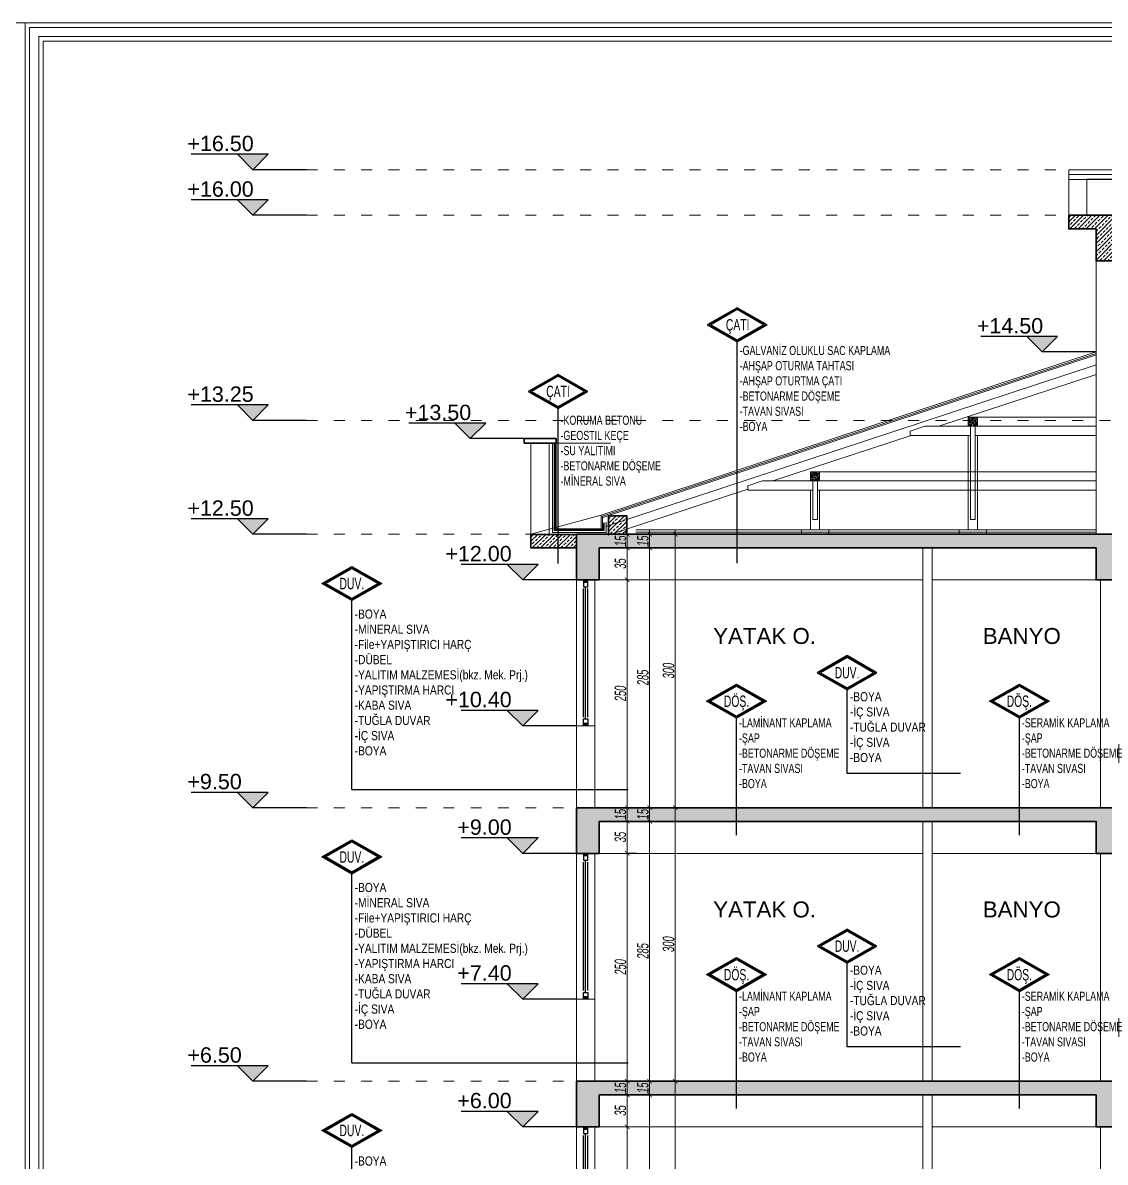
# Model space of a CAD drawing. Header units: millimetres. Extents: x -2145 to 33996, y -835 to 2363.
# Drawn here: x 21343 to 22531, y 415 to 1665 of the extents above; entities that cross this region are included whole.
import ezdxf
from ezdxf.enums import TextEntityAlignment as Align

# ---------------------------------------------------------------- set-up
doc = ezdxf.new("R2010")
doc.units = ezdxf.units.MM
for name, pattern in [('101_TA_921_251_SEC_500&200$0${ Origin Line }', [0]), ('ACAD_ISO03W100', [30, 12, -18]), ('DASHED2', [0.375, 0.25, -0.125])]:
    doc.linetypes.add(name, pattern=pattern)
for name, color, linetype, lineweight in [('0709_İZOLASYON_Isı', 24, 'BATTING', 5), ('arcCGDM_antet', 85, 'Continuous', 20), ('görünüş 2', 253, 'Continuous', 9), ('m-sıva', 233, 'Continuous', 5), ('NET_CATI_KAPLAMA', 254, 'Continuous', 13), ('NET_CATI_TASIYICI', 252, 'Continuous', 9), ('NET_DUVAR', 150, 'Continuous', 18), ('NET_GORUNUS_AKS', 9, 'ACAD_ISO03W100', 9), ('NET_GORUNUS_DOGRAMA', 32, 'Continuous', 5), ('NET_KESİT_KOT', 104, 'Continuous', 25), ('NET_KOLON_TARAMA', 8, 'Continuous', 0), ('NET_TAŞIYICI', 1, 'Continuous', 35), ('NET_ÖLÇÜ İÇ', 54, 'Continuous', 9), ('T-INCE', 254, 'Continuous', 0), ('T_INCE', 63, 'Continuous', 0), ('UM-YALITIM SU', 122, 'DASHED2', 15)]:
    doc.layers.add(name, color=color, linetype=linetype, lineweight=lineweight)
for name, color, linetype in [('ASIK', 3, 'Continuous'), ('m_doğrama_aluminyum', 105, 'Continuous'), ('NET_YAZI_KATMAN', 212, 'Continuous'), ('text', 7, 'Continuous')]:
    doc.layers.add(name, color=color, linetype=linetype)
doc.styles.add('A-arial', font='arial.ttf')
doc.styles.add('ARIALTR', font='arial.ttf', dxfattribs={"width": 0.8, "height": 22.5})
doc.styles.add('BODRUM', font='swisscl.ttf', dxfattribs={"width": 0.8, "oblique": 5})
doc.styles.add('MAHAL', font='swisse.ttf', dxfattribs={"width": 0.8})
doc.styles.get("Standard").update_dxf_attribs({"font": 'arial.ttf'})
doc.linetypes.add('BATTING', pattern='A,0.00254,-2.54,[134,ltypeshp.shx,S=2.54,R=0,X=-2.54,Y=0],-5.08,[134,ltypeshp.shx,S=2.54,R=180,X=2.54,Y=0],-2.54', length=10.16254)
doc.dimstyles.new('olcu-50', dxfattribs={"dimscale": 0, "dimtxt": 12.5, "dimasz": 5, "dimexe": 10, "dimexo": 10, "dimgap": 1, "dimtad": 1, "dimdec": 1, "dimzin": 12, "dimtxsty": 'BODRUM', "dimblk": 'ARCHTICK', "dimcen": 8, "dimdle": 5, "dimclrd": 256, "dimclre": 256, "dimclrt": 256, "dimadec": 0, "dimazin": 2, "dimtfac": 1, "dimtdec": 1, "dimtix": 1, "dimtmove": 0, "dimatfit": 3, "dimldrblk": 'ARCHTICK', "dimfxl": 15, "dimfxlon": 1, "dimlwd": -1, "dimlwe": -1, "dimarcsym": 0})

# ---------------------------------------------------------------- blocks, each defined once
blk = doc.blocks.new('*U44')
blk.add_line((0, 0), (0, 242.8))
at = {"ltscale": 150}
for points in [[(32.8, 261.5), (0, 242.8), (-32.8, 261.5), (0, 280.2)], [(30.9, 261.5), (0, 243.8), (-30.9, 261.5), (0, 279.1)]]:
    blk.add_lwpolyline(points, close=True, dxfattribs=at)
blk.add_lwpolyline([(29, 261.5), (0, 244.9), (-29, 261.5), (0, 278.1), (29, 261.5)], dxfattribs=at)
at = {"style": 'MAHAL', "width": 0.65}
blk.add_attdef('POZ', text='', height=12.5, dxfattribs=at).set_placement((0, 261.5), align=Align.MIDDLE_CENTER)
blk = doc.blocks.new('*U106')
blk.add_line((0, 0), (0, 91.9))
at = {"ltscale": 150}
for points in [[(32.8, 110.6), (0, 91.9), (-32.8, 110.6), (0, 129.3)], [(30.9, 110.6), (0, 92.9), (-30.9, 110.6), (0, 128.3)]]:
    blk.add_lwpolyline(points, close=True, dxfattribs=at)
blk.add_lwpolyline([(29, 110.6), (0, 94), (-29, 110.6), (0, 127.2), (29, 110.6)], dxfattribs=at)
at = {"style": 'MAHAL', "width": 0.65}
blk.add_attdef('POZ', text='', height=12.5, dxfattribs=at).set_placement((0, 110.6), align=Align.MIDDLE_CENTER)
blk = doc.blocks.new('*U105')
blk.add_line((0, 0), (0, 128.3))
at = {"ltscale": 150}
for points in [[(32.8, 147), (0, 128.3), (-32.8, 147), (0, 165.8)], [(30.9, 147), (0, 129.4), (-30.9, 147), (0, 164.7)]]:
    blk.add_lwpolyline(points, close=True, dxfattribs=at)
blk.add_lwpolyline([(29, 147), (0, 130.5), (-29, 147), (0, 163.6), (29, 147)], dxfattribs=at)
at = {"style": 'MAHAL', "width": 0.65}
blk.add_attdef('POZ', text='', height=12.5, dxfattribs=at).set_placement((0, 147), align=Align.MIDDLE_CENTER)
blk = doc.blocks.new('*U107')
blk.add_line((0, 0), (0, 207))
at = {"ltscale": 150}
for points in [[(32.8, 225.8), (0, 207), (-32.8, 225.8), (0, 244.5)], [(30.9, 225.8), (0, 208.1), (-30.9, 225.8), (0, 243.4)]]:
    blk.add_lwpolyline(points, close=True, dxfattribs=at)
blk.add_lwpolyline([(29, 225.8), (0, 209.2), (-29, 225.8), (0, 242.4), (29, 225.8)], dxfattribs=at)
at = {"style": 'MAHAL', "width": 0.65}
blk.add_attdef('POZ', text='', height=12.5, dxfattribs=at).set_placement((0, 225.8), align=Align.MIDDLE_CENTER)
blk = doc.blocks.new('*U1356')
at = {"layer": 'm_doğrama_aluminyum'}
for p, q in [((-160, 5), (-157.5, 0)), ((-160, 0), (-157.5, 5)), ((-2.5, 5), (0, 0)), ((-2.5, 0), (0, 5))]:
    blk.add_line(p, q, dxfattribs=at)
for points in [[(-157.5, 5), (-157.5, 0), (-160, 0), (-160, 5), (-157.5, 5)], [(-152.5, 5), (-152.5, 0), (-157.5, 0), (-157.5, 5), (-152.5, 5)], [(-7.5, 2.5), (-152.5, 2.5)], [(-9.5, 5), (-150.5, 5)], [(-9.5, 0), (-150.5, 0)], [(-7.5, 5), (-7.5, 0), (-2.5, 0), (-2.5, 5), (-7.5, 5)], [(-2.5, 5), (-2.5, 0), (0, 0), (0, 5), (-2.5, 5)]]:
    blk.add_lwpolyline(points, dxfattribs=at)
blk = doc.blocks.new('A$Cae564ba2')
at = {"layer": 'NET_KOLON_TARAMA'}
h = blk.add_hatch(dxfattribs=at)
h.set_pattern_fill('ANSI33', color=256)
h.set_pattern_definition([(45, (-444548.002, -4423184.8634), (-4.4901280605, 4.4901280605), []), (45, (-444543.512, -4423184.8634), (-4.4901280605, 4.4901280605), [3.175, -1.5875])])
h.paths.add_polyline_path([(-25, -50), (0, -50), (0, 0), (-25, 0)])
h.paths.add_polyline_path([(-410, -50), (-385, -50), (-385, -15), (-225, -15), (-225, 0), (-980, 0), (-980, -50), (-955, -50), (-955, -15), (-410, -15)])
at = {"layer": 'NET_DUVAR'}
for p, q in [((-600, -15), (-600, -300)), ((-590, -15), (-590, -300)), ((-235, -15), (-235, -300)), ((-225, -15), (-225, -300)), ((-405, -50), (-405, -300)), ((-385, -50), (-385, -300)), ((-20, -50), (-20, -300)), ((0, -50), (0, -300)), ((-960, -210), (-980, -210)), ((-980, -210), (-980, -300)), ((-960, -210), (-960, -300))]:
    blk.add_line(p, q, dxfattribs=at)
at = {"layer": 'NET_GORUNUS_DOGRAMA'}
for points in [[(-275, -90), (-365, -90), (-365, -300), (-275, -300)], [(-280, -95), (-360, -95), (-360, -295), (-280, -295)], [(-282.8, -97.8), (-357.2, -97.8), (-357.2, -292.2), (-282.8, -292.2)]]:
    blk.add_lwpolyline(points, close=True, dxfattribs=at)
at = {"layer": 'NET_TAŞIYICI'}
for points in [[(-225, 0), (-980, 0), (-980, -50), (-955, -50), (-955, -15), (-410, -15), (-410, -50), (-385, -50), (-385, -15), (-225, -15)], [(-25, -50), (0, -50), (0, 0), (-25, 0)]]:
    blk.add_lwpolyline(points, close=True, dxfattribs=at)
blk.add_lwpolyline([(-260, -300), (-260, -283.3), (-235, -283.3)], dxfattribs=at)
at = {"layer": 'NET_YAZI_KATMAN'}
for p, q in [((-558.7, -262.4), (-683.2, -262.4)), ((-1226.5, -279.8), (-923.4, -279.8))]:
    blk.add_line(p, q, dxfattribs=at)
at = {"layer": 'T-INCE'}
for p, q in [((-980, -50), (-980, -210)), ((-960, -50), (-960, -210)), ((-955, -50), (-600, -50)), ((-410, -50), (-590, -50)), ((-385, -50), (-235, -50))]:
    blk.add_line(p, q, dxfattribs=at)
at = {"layer": 'T-INCE', "linetype": '101_TA_921_251_SEC_500&200$0${ Origin Line }'}
blk.add_lwpolyline([(-275, -90), (-365, -195), (-275, -300)], dxfattribs=at)
at = {"layer": 'NET_DUVAR', "xscale": -1.000000000000001, "rotation": 90}
blk.add_blockref('*U1356', (-967.5, -210), dxfattribs=at)
at = {"layer": 'NET_YAZI_KATMAN', "xscale": 1.000033247630419, "yscale": 1.000033247630419, "zscale": 1.000033247630419}
for name, p, values in [('*U107', (-1226.5, -279.8), {'POZ': 'DUV.'}), ('*U105', (-804.5, -330.1), {'POZ': 'DÖŞ.'}), ('*U105', (-494.2, -330.1), {'POZ': 'DÖŞ.'}), ('*U105', (-318.8, -330.1), {'POZ': 'DÖŞ.'})]:
    blk.add_blockref(name, p, dxfattribs=at).add_auto_attribs(values)
at = {"layer": 'NET_YAZI_KATMAN'}
ref = blk.add_blockref('*U106', (-683.2, -262.4), dxfattribs=dict(at, xscale=-1.000033247630419, yscale=1.000033247630419, zscale=1.000033247630419))
ref.add_attrib('POZ', 'DUV.', dxfattribs={"layer": '0', "height": 12.5, "style": 'MAHAL', "width": 0.65}).set_placement((-683.2, -151.8), align=Align.MIDDLE_CENTER)
at = {"layer": 'NET_YAZI_KATMAN', "char_height": 10, "width": 203.343, "attachment_point": 1, "style": 'ARIALTR'}
for s, insert in [(' -BOYA\\P -MİNERAL SIVA\\P -File+YAPIŞTIRICI HARÇ\\P -DÜBEL\\P -YALITIM MALZEMESİ(bkz. Mek. Prj.)\\P -YAPIŞTIRMA HARCI\\P -KABA SIVA\\P -TUĞLA DUVAR\\P -İÇ SIVA\\P -BOYA', (-1226.5, -82.5)), (' -BOYA\\P -İÇ SIVA\\P -TUĞLA DUVAR\\P -İÇ SIVA\\P -BOYA', (-683.2, -173.2)), ('{\\W0.7; -LAMİNANT KAPLAMA\\P -ŞAP\\P -BETONARME DÖŞEME\\P -TAVAN SIVASI\\P -BOYA}', (-804.5, -201.8)), ('{\\W0.7; -SERAMİK KAPLAMA\\P -ŞAP\\P -BETONARME DÖŞEME\\P -TAVAN SIVASI\\P -BOYA}', (-494.2, -201.8)), ('{\\W0.7; -SERAMİK KAPLAMA\\P -ŞAP\\P -BETONARME DÖŞEME\\P -TAVAN SIVASI\\P -BOYA}', (-318.8, -201.8))]:
    blk.add_mtext(s, dxfattribs=dict(at, insert=insert))
at = {"layer": 'text', "linetype": 'Continuous', "char_height": 17.5, "width": 180, "attachment_point": 2, "line_spacing_factor": 0.9}
for s, insert in [('KAT HOLÜ', (-298.8, -102.8)), ('YATAK O.', (-773.7, -102.8)), ('BANYO', (-491.5, -102.8))]:
    blk.add_mtext(s, dxfattribs=dict(at, insert=insert))
blk = doc.blocks.new('kot_kesit')
for p, q in [((-25, 25), (100, 25)), ((0, 0), (-25, 25)), ((0, 0), (25, 25)), ((-87.5, 0), (0, 0))]:
    blk.add_line(p, q)
blk.add_solid([(25, 25), (-25, 25), (0, 0)])
at = {"style": 'A-arial'}
blk.add_attdef('KOT', (37.2, 30.1), '', height=25, dxfattribs=at)
blk = doc.blocks.new('_ArchTick')
at = {"color": 0, "linetype": 'ByBlock', "const_width": 0.15}
blk.add_lwpolyline([(-0.5, -0.5), (0.5, 0.5)], dxfattribs=at)
blk = doc.blocks.new('*D657')
at = {"layer": 'Defpoints', "color": 0, "transparency": 16777216}
for p in [(22006.6, 454.2), (22006.6, 454.2), (22006.6, 204.2)]:
    blk.add_point(p, dxfattribs=at)
at = {"layer": 'NET_ÖLÇÜ İÇ', "transparency": 16777216}
for p, q in [((22006.6, 199.2), (22006.6, 459.2)), ((22006.6, 454.2), (22016.6, 454.2)), ((22006.6, 204.2), (22016.6, 204.2))]:
    blk.add_line(p, q, dxfattribs=at)
at = {"layer": 'NET_ÖLÇÜ İÇ', "transparency": 16777216, "xscale": 5, "yscale": 5, "zscale": 5}
for p, rotation in [((22006.6, 454.2), 90), ((22006.6, 204.2), 270)]:
    blk.add_blockref('_ArchTick', p, dxfattribs=dict(at, rotation=rotation))
at = {"layer": 'NET_ÖLÇÜ İÇ', "transparency": 16777216, "insert": (21999.2, 329.2), "char_height": 12.5, "attachment_point": 5, "rotation": 90, "style": 'BODRUM'}
blk.add_mtext('250', dxfattribs=at)
blk = doc.blocks.new('*D658')
at = {"layer": 'Defpoints', "color": 0, "transparency": 16777216}
for p in [(22006.6, 504.2), (22006.6, 504.2), (22006.6, 489.2)]:
    blk.add_point(p, dxfattribs=at)
at = {"layer": 'NET_ÖLÇÜ İÇ', "transparency": 16777216}
for p, q in [((22006.6, 484.2), (22006.6, 509.2)), ((22006.6, 504.2), (22016.6, 504.2)), ((22006.6, 489.2), (22016.6, 489.2))]:
    blk.add_line(p, q, dxfattribs=at)
at = {"layer": 'NET_ÖLÇÜ İÇ', "transparency": 16777216, "xscale": 5, "yscale": 5, "zscale": 5}
for p, rotation in [((22006.6, 504.2), 90), ((22006.6, 489.2), 270)]:
    blk.add_blockref('_ArchTick', p, dxfattribs=dict(at, rotation=rotation))
at = {"layer": 'NET_ÖLÇÜ İÇ', "transparency": 16777216, "insert": (21999.2, 496.7), "char_height": 12.5, "attachment_point": 5, "rotation": 90, "style": 'BODRUM'}
blk.add_mtext('15', dxfattribs=at)
blk = doc.blocks.new('*D659')
at = {"layer": 'Defpoints', "color": 0, "transparency": 16777216}
for p in [(22006.6, 754.2), (22006.6, 754.2), (22006.6, 504.2)]:
    blk.add_point(p, dxfattribs=at)
at = {"layer": 'NET_ÖLÇÜ İÇ', "transparency": 16777216}
for p, q in [((22006.6, 499.2), (22006.6, 759.2)), ((22006.6, 754.2), (22016.6, 754.2)), ((22006.6, 504.2), (22016.6, 504.2))]:
    blk.add_line(p, q, dxfattribs=at)
at = {"layer": 'NET_ÖLÇÜ İÇ', "transparency": 16777216, "xscale": 5, "yscale": 5, "zscale": 5}
for p, rotation in [((22006.6, 754.2), 90), ((22006.6, 504.2), 270)]:
    blk.add_blockref('_ArchTick', p, dxfattribs=dict(at, rotation=rotation))
at = {"layer": 'NET_ÖLÇÜ İÇ', "transparency": 16777216, "insert": (21999.2, 629.2), "char_height": 12.5, "attachment_point": 5, "rotation": 90, "style": 'BODRUM'}
blk.add_mtext('250', dxfattribs=at)
blk = doc.blocks.new('*D660')
at = {"layer": 'Defpoints', "color": 0, "transparency": 16777216}
for p in [(22006.6, 804.2), (22006.6, 804.2), (22006.6, 789.2)]:
    blk.add_point(p, dxfattribs=at)
at = {"layer": 'NET_ÖLÇÜ İÇ', "transparency": 16777216}
for p, q in [((22006.6, 784.2), (22006.6, 809.2)), ((22006.6, 804.2), (22016.6, 804.2)), ((22006.6, 789.2), (22016.6, 789.2))]:
    blk.add_line(p, q, dxfattribs=at)
at = {"layer": 'NET_ÖLÇÜ İÇ', "transparency": 16777216, "xscale": 5, "yscale": 5, "zscale": 5}
for p, rotation in [((22006.6, 804.2), 90), ((22006.6, 789.2), 270)]:
    blk.add_blockref('_ArchTick', p, dxfattribs=dict(at, rotation=rotation))
at = {"layer": 'NET_ÖLÇÜ İÇ', "transparency": 16777216, "insert": (21999.2, 796.7), "char_height": 12.5, "attachment_point": 5, "rotation": 90, "style": 'BODRUM'}
blk.add_mtext('15', dxfattribs=at)
blk = doc.blocks.new('*D661')
at = {"layer": 'Defpoints', "color": 0, "transparency": 16777216}
for p in [(22006.6, 1054.2), (22006.6, 1054.2), (22006.6, 804.2)]:
    blk.add_point(p, dxfattribs=at)
at = {"layer": 'NET_ÖLÇÜ İÇ', "transparency": 16777216}
for p, q in [((22006.6, 799.2), (22006.6, 1059.2)), ((22006.6, 1054.2), (22016.6, 1054.2)), ((22006.6, 804.2), (22016.6, 804.2))]:
    blk.add_line(p, q, dxfattribs=at)
at = {"layer": 'NET_ÖLÇÜ İÇ', "transparency": 16777216, "xscale": 5, "yscale": 5, "zscale": 5}
for p, rotation in [((22006.6, 1054.2), 90), ((22006.6, 804.2), 270)]:
    blk.add_blockref('_ArchTick', p, dxfattribs=dict(at, rotation=rotation))
at = {"layer": 'NET_ÖLÇÜ İÇ', "transparency": 16777216, "insert": (21999.2, 929.2), "char_height": 12.5, "attachment_point": 5, "rotation": 90, "style": 'BODRUM'}
blk.add_mtext('250', dxfattribs=at)
blk = doc.blocks.new('*D662')
at = {"layer": 'Defpoints', "color": 0, "transparency": 16777216}
for p in [(22006.6, 1104.2), (22006.6, 1104.2), (22006.6, 1089.2)]:
    blk.add_point(p, dxfattribs=at)
at = {"layer": 'NET_ÖLÇÜ İÇ', "transparency": 16777216}
for p, q in [((22006.6, 1084.2), (22006.6, 1109.2)), ((22006.6, 1104.2), (22016.6, 1104.2)), ((22006.6, 1089.2), (22016.6, 1089.2))]:
    blk.add_line(p, q, dxfattribs=at)
at = {"layer": 'NET_ÖLÇÜ İÇ', "transparency": 16777216, "xscale": 5, "yscale": 5, "zscale": 5}
for p, rotation in [((22006.6, 1104.2), 90), ((22006.6, 1089.2), 270)]:
    blk.add_blockref('_ArchTick', p, dxfattribs=dict(at, rotation=rotation))
at = {"layer": 'NET_ÖLÇÜ İÇ', "transparency": 16777216, "insert": (21999.2, 1096.7), "char_height": 12.5, "attachment_point": 5, "rotation": 90, "style": 'BODRUM'}
blk.add_mtext('15', dxfattribs=at)
blk = doc.blocks.new('*D663')
at = {"layer": 'Defpoints', "color": 0, "transparency": 16777216}
for p in [(22006.6, 489.2), (22006.6, 489.2), (22006.6, 454.2)]:
    blk.add_point(p, dxfattribs=at)
at = {"layer": 'NET_ÖLÇÜ İÇ', "transparency": 16777216}
for p, q in [((22006.6, 449.2), (22006.6, 494.2)), ((22006.6, 489.2), (22016.6, 489.2)), ((22006.6, 454.2), (22016.6, 454.2))]:
    blk.add_line(p, q, dxfattribs=at)
at = {"layer": 'NET_ÖLÇÜ İÇ', "transparency": 16777216, "xscale": 5, "yscale": 5, "zscale": 5}
for p, rotation in [((22006.6, 489.2), 90), ((22006.6, 454.2), 270)]:
    blk.add_blockref('_ArchTick', p, dxfattribs=dict(at, rotation=rotation))
at = {"layer": 'NET_ÖLÇÜ İÇ', "transparency": 16777216, "insert": (21999.1, 471.7), "char_height": 12.5, "attachment_point": 5, "rotation": 90, "style": 'BODRUM'}
blk.add_mtext('35', dxfattribs=at)
blk = doc.blocks.new('*D664')
at = {"layer": 'Defpoints', "color": 0, "transparency": 16777216}
for p in [(22006.6, 789.2), (22006.6, 789.2), (22006.6, 754.2)]:
    blk.add_point(p, dxfattribs=at)
at = {"layer": 'NET_ÖLÇÜ İÇ', "transparency": 16777216}
for p, q in [((22006.6, 749.2), (22006.6, 794.2)), ((22006.6, 789.2), (22016.6, 789.2)), ((22006.6, 754.2), (22016.6, 754.2))]:
    blk.add_line(p, q, dxfattribs=at)
at = {"layer": 'NET_ÖLÇÜ İÇ', "transparency": 16777216, "xscale": 5, "yscale": 5, "zscale": 5}
for p, rotation in [((22006.6, 789.2), 90), ((22006.6, 754.2), 270)]:
    blk.add_blockref('_ArchTick', p, dxfattribs=dict(at, rotation=rotation))
at = {"layer": 'NET_ÖLÇÜ İÇ', "transparency": 16777216, "insert": (21999.1, 771.7), "char_height": 12.5, "attachment_point": 5, "rotation": 90, "style": 'BODRUM'}
blk.add_mtext('35', dxfattribs=at)
blk = doc.blocks.new('*D665')
at = {"layer": 'Defpoints', "color": 0, "transparency": 16777216}
for p in [(22006.6, 1089.2), (22006.6, 1089.2), (22006.6, 1054.2)]:
    blk.add_point(p, dxfattribs=at)
at = {"layer": 'NET_ÖLÇÜ İÇ', "transparency": 16777216}
for p, q in [((22006.6, 1049.2), (22006.6, 1094.2)), ((22006.6, 1089.2), (22016.6, 1089.2)), ((22006.6, 1054.2), (22016.6, 1054.2))]:
    blk.add_line(p, q, dxfattribs=at)
at = {"layer": 'NET_ÖLÇÜ İÇ', "transparency": 16777216, "xscale": 5, "yscale": 5, "zscale": 5}
for p, rotation in [((22006.6, 1089.2), 90), ((22006.6, 1054.2), 270)]:
    blk.add_blockref('_ArchTick', p, dxfattribs=dict(at, rotation=rotation))
at = {"layer": 'NET_ÖLÇÜ İÇ', "transparency": 16777216, "insert": (21999.1, 1071.7), "char_height": 12.5, "attachment_point": 5, "rotation": 90, "style": 'BODRUM'}
blk.add_mtext('35', dxfattribs=at)
blk = doc.blocks.new('*D670')
at = {"layer": 'Defpoints', "color": 0, "transparency": 16777216}
for p in [(22031.2, 489.2), (22031.2, 489.2), (22031.2, 204.2)]:
    blk.add_point(p, dxfattribs=at)
at = {"layer": 'NET_ÖLÇÜ İÇ', "transparency": 16777216}
for p, q in [((22031.2, 199.2), (22031.2, 494.2)), ((22031.2, 489.2), (22041.2, 489.2)), ((22031.2, 204.2), (22041.2, 204.2))]:
    blk.add_line(p, q, dxfattribs=at)
at = {"layer": 'NET_ÖLÇÜ İÇ', "transparency": 16777216, "xscale": 5, "yscale": 5, "zscale": 5}
for p, rotation in [((22031.2, 489.2), 90), ((22031.2, 204.2), 270)]:
    blk.add_blockref('_ArchTick', p, dxfattribs=dict(at, rotation=rotation))
at = {"layer": 'NET_ÖLÇÜ İÇ', "transparency": 16777216, "insert": (22023.8, 346.7), "char_height": 12.5, "attachment_point": 5, "rotation": 90, "style": 'BODRUM'}
blk.add_mtext('285', dxfattribs=at)
blk = doc.blocks.new('*D671')
at = {"layer": 'Defpoints', "color": 0, "transparency": 16777216}
for p in [(22031.2, 504.2), (22031.2, 504.2), (22031.2, 489.2)]:
    blk.add_point(p, dxfattribs=at)
at = {"layer": 'NET_ÖLÇÜ İÇ', "transparency": 16777216}
for p, q in [((22031.2, 484.2), (22031.2, 509.2)), ((22031.2, 504.2), (22041.2, 504.2)), ((22031.2, 489.2), (22041.2, 489.2))]:
    blk.add_line(p, q, dxfattribs=at)
at = {"layer": 'NET_ÖLÇÜ İÇ', "transparency": 16777216, "xscale": 5, "yscale": 5, "zscale": 5}
for p, rotation in [((22031.2, 504.2), 90), ((22031.2, 489.2), 270)]:
    blk.add_blockref('_ArchTick', p, dxfattribs=dict(at, rotation=rotation))
at = {"layer": 'NET_ÖLÇÜ İÇ', "transparency": 16777216, "insert": (22023.8, 496.7), "char_height": 12.5, "attachment_point": 5, "rotation": 90, "style": 'BODRUM'}
blk.add_mtext('15', dxfattribs=at)
blk = doc.blocks.new('*D672')
at = {"layer": 'Defpoints', "color": 0, "transparency": 16777216}
for p in [(22031.2, 789.2), (22031.2, 789.2), (22031.2, 504.2)]:
    blk.add_point(p, dxfattribs=at)
at = {"layer": 'NET_ÖLÇÜ İÇ', "transparency": 16777216}
for p, q in [((22031.2, 499.2), (22031.2, 794.2)), ((22031.2, 789.2), (22041.2, 789.2)), ((22031.2, 504.2), (22041.2, 504.2))]:
    blk.add_line(p, q, dxfattribs=at)
at = {"layer": 'NET_ÖLÇÜ İÇ', "transparency": 16777216, "xscale": 5, "yscale": 5, "zscale": 5}
for p, rotation in [((22031.2, 789.2), 90), ((22031.2, 504.2), 270)]:
    blk.add_blockref('_ArchTick', p, dxfattribs=dict(at, rotation=rotation))
at = {"layer": 'NET_ÖLÇÜ İÇ', "transparency": 16777216, "insert": (22023.8, 646.7), "char_height": 12.5, "attachment_point": 5, "rotation": 90, "style": 'BODRUM'}
blk.add_mtext('285', dxfattribs=at)
blk = doc.blocks.new('*D673')
at = {"layer": 'Defpoints', "color": 0, "transparency": 16777216}
for p in [(22031.2, 804.2), (22031.2, 804.2), (22031.2, 789.2)]:
    blk.add_point(p, dxfattribs=at)
at = {"layer": 'NET_ÖLÇÜ İÇ', "transparency": 16777216}
for p, q in [((22031.2, 784.2), (22031.2, 809.2)), ((22031.2, 804.2), (22041.2, 804.2)), ((22031.2, 789.2), (22041.2, 789.2))]:
    blk.add_line(p, q, dxfattribs=at)
at = {"layer": 'NET_ÖLÇÜ İÇ', "transparency": 16777216, "xscale": 5, "yscale": 5, "zscale": 5}
for p, rotation in [((22031.2, 804.2), 90), ((22031.2, 789.2), 270)]:
    blk.add_blockref('_ArchTick', p, dxfattribs=dict(at, rotation=rotation))
at = {"layer": 'NET_ÖLÇÜ İÇ', "transparency": 16777216, "insert": (22023.8, 796.7), "char_height": 12.5, "attachment_point": 5, "rotation": 90, "style": 'BODRUM'}
blk.add_mtext('15', dxfattribs=at)
blk = doc.blocks.new('*D674')
at = {"layer": 'Defpoints', "color": 0, "transparency": 16777216}
for p in [(22031.2, 1089.2), (22031.2, 1089.2), (22031.2, 804.2)]:
    blk.add_point(p, dxfattribs=at)
at = {"layer": 'NET_ÖLÇÜ İÇ', "transparency": 16777216}
for p, q in [((22031.2, 799.2), (22031.2, 1094.2)), ((22031.2, 1089.2), (22041.2, 1089.2)), ((22031.2, 804.2), (22041.2, 804.2))]:
    blk.add_line(p, q, dxfattribs=at)
at = {"layer": 'NET_ÖLÇÜ İÇ', "transparency": 16777216, "xscale": 5, "yscale": 5, "zscale": 5}
for p, rotation in [((22031.2, 1089.2), 90), ((22031.2, 804.2), 270)]:
    blk.add_blockref('_ArchTick', p, dxfattribs=dict(at, rotation=rotation))
at = {"layer": 'NET_ÖLÇÜ İÇ', "transparency": 16777216, "insert": (22023.8, 946.7), "char_height": 12.5, "attachment_point": 5, "rotation": 90, "style": 'BODRUM'}
blk.add_mtext('285', dxfattribs=at)
blk = doc.blocks.new('*D675')
at = {"layer": 'Defpoints', "color": 0, "transparency": 16777216}
for p in [(22031.2, 1104.2), (22031.2, 1104.2), (22031.2, 1089.2)]:
    blk.add_point(p, dxfattribs=at)
at = {"layer": 'NET_ÖLÇÜ İÇ', "transparency": 16777216}
for p, q in [((22031.2, 1084.2), (22031.2, 1109.2)), ((22031.2, 1104.2), (22041.2, 1104.2)), ((22031.2, 1089.2), (22041.2, 1089.2))]:
    blk.add_line(p, q, dxfattribs=at)
at = {"layer": 'NET_ÖLÇÜ İÇ', "transparency": 16777216, "xscale": 5, "yscale": 5, "zscale": 5}
for p, rotation in [((22031.2, 1104.2), 90), ((22031.2, 1089.2), 270)]:
    blk.add_blockref('_ArchTick', p, dxfattribs=dict(at, rotation=rotation))
at = {"layer": 'NET_ÖLÇÜ İÇ', "transparency": 16777216, "insert": (22023.8, 1096.7), "char_height": 12.5, "attachment_point": 5, "rotation": 90, "style": 'BODRUM'}
blk.add_mtext('15', dxfattribs=at)
blk = doc.blocks.new('*D678')
at = {"layer": 'Defpoints', "color": 0, "transparency": 16777216}
for p in [(22059.3, 504.2), (22059.3, 504.2), (22059.3, 204.2)]:
    blk.add_point(p, dxfattribs=at)
at = {"layer": 'NET_ÖLÇÜ İÇ', "transparency": 16777216}
for p, q in [((22059.3, 199.2), (22059.3, 509.2)), ((22059.3, 504.2), (22069.3, 504.2)), ((22059.3, 204.2), (22069.3, 204.2))]:
    blk.add_line(p, q, dxfattribs=at)
at = {"layer": 'NET_ÖLÇÜ İÇ', "transparency": 16777216, "xscale": 5, "yscale": 5, "zscale": 5}
for p, rotation in [((22059.3, 504.2), 90), ((22059.3, 204.2), 270)]:
    blk.add_blockref('_ArchTick', p, dxfattribs=dict(at, rotation=rotation))
at = {"layer": 'NET_ÖLÇÜ İÇ', "transparency": 16777216, "insert": (22051.9, 354.2), "char_height": 12.5, "attachment_point": 5, "rotation": 90, "style": 'BODRUM'}
blk.add_mtext('300', dxfattribs=at)
blk = doc.blocks.new('*D679')
at = {"layer": 'Defpoints', "color": 0, "transparency": 16777216}
for p in [(22059.3, 804.2), (22059.3, 804.2), (22059.3, 504.2)]:
    blk.add_point(p, dxfattribs=at)
at = {"layer": 'NET_ÖLÇÜ İÇ', "transparency": 16777216}
for p, q in [((22059.3, 499.2), (22059.3, 809.2)), ((22059.3, 804.2), (22069.3, 804.2)), ((22059.3, 504.2), (22069.3, 504.2))]:
    blk.add_line(p, q, dxfattribs=at)
at = {"layer": 'NET_ÖLÇÜ İÇ', "transparency": 16777216, "xscale": 5, "yscale": 5, "zscale": 5}
for p, rotation in [((22059.3, 804.2), 90), ((22059.3, 504.2), 270)]:
    blk.add_blockref('_ArchTick', p, dxfattribs=dict(at, rotation=rotation))
at = {"layer": 'NET_ÖLÇÜ İÇ', "transparency": 16777216, "insert": (22051.9, 654.2), "char_height": 12.5, "attachment_point": 5, "rotation": 90, "style": 'BODRUM'}
blk.add_mtext('300', dxfattribs=at)
blk = doc.blocks.new('*D680')
at = {"layer": 'Defpoints', "color": 0, "transparency": 16777216}
for p in [(22059.3, 1104.2), (22059.3, 1104.2), (22059.3, 804.2)]:
    blk.add_point(p, dxfattribs=at)
at = {"layer": 'NET_ÖLÇÜ İÇ', "transparency": 16777216}
for p, q in [((22059.3, 799.2), (22059.3, 1109.2)), ((22059.3, 1104.2), (22069.3, 1104.2)), ((22059.3, 804.2), (22069.3, 804.2))]:
    blk.add_line(p, q, dxfattribs=at)
at = {"layer": 'NET_ÖLÇÜ İÇ', "transparency": 16777216, "xscale": 5, "yscale": 5, "zscale": 5}
for p, rotation in [((22059.3, 1104.2), 90), ((22059.3, 804.2), 270)]:
    blk.add_blockref('_ArchTick', p, dxfattribs=dict(at, rotation=rotation))
at = {"layer": 'NET_ÖLÇÜ İÇ', "transparency": 16777216, "insert": (22051.9, 954.2), "char_height": 12.5, "attachment_point": 5, "rotation": 90, "style": 'BODRUM'}
blk.add_mtext('300', dxfattribs=at)
blk = doc.blocks.new('*U1895')
blk.add_line((0, 0), (0, 170.1))
at = {"ltscale": 150}
for points in [[(32.8, 188.8), (0, 170.1), (-32.8, 188.8), (0, 207.5)], [(30.9, 188.8), (0, 171.2), (-30.9, 188.8), (0, 206.5)]]:
    blk.add_lwpolyline(points, close=True, dxfattribs=at)
blk.add_lwpolyline([(29, 188.8), (0, 172.2), (-29, 188.8), (0, 205.4), (29, 188.8)], dxfattribs=at)
at = {"style": 'MAHAL', "width": 0.65}
blk.add_attdef('POZ', text='', height=12.5, dxfattribs=at).set_placement((0, 188.8), align=Align.MIDDLE_CENTER)

msp = doc.modelspace()

# ---------------------------------------------------------------- hatches: boundary and pattern name
at = {"layer": 'NET_CATI_KAPLAMA', "linetype": 'ByBlock'}
h = msp.add_hatch(dxfattribs=at)
h.set_pattern_fill('GOST_WOOD', color=256, scale=0.5, angle=45)
h.set_pattern_definition([(135, (5744.5462, -12730.4822), (2.12132034, 2.12132034), [5, -1]), (135, (5745.9604, -12730.4822), (2.12132034, 2.12132034), [3, -0.75, 1.5, -0.75]), (135, (5747.728, -12730.8357), (2.12132034, 2.12132034), [5, -1])])
h.paths.add_polyline_path([(22380.8, 1232.72), (22390.8, 1232.72), (22390.8, 1222.72), (22380.8, 1222.72)])
h = msp.add_hatch(dxfattribs=at)
h.set_pattern_fill('GOST_WOOD', color=256, scale=0.5, angle=45)
h.set_pattern_definition([(135, (5571.4042, -12790.4822), (2.12132034, 2.12132034), [5, -1]), (135, (5572.8184, -12790.4822), (2.12132034, 2.12132034), [3, -0.75, 1.5, -0.75]), (135, (5574.586, -12790.8357), (2.12132034, 2.12132034), [5, -1])])
h.paths.add_polyline_path([(22207.66, 1172.72), (22217.66, 1172.72), (22217.66, 1162.72), (22207.66, 1162.72)])
at = {"layer": 'NET_KOLON_TARAMA'}
h = msp.add_hatch(dxfattribs=at)
h.set_pattern_fill('ANSI33', color=256)
h.set_pattern_definition([(45, (-600, 151.003), (-4.490128, 4.490128), []), (45, (-595.51, 151.003), (-4.490128, 4.490128), [3.175, -1.5875])])
h.paths.add_polyline_path([(22930.99, 1454.16), (22490.99, 1454.16), (22490.99, 1439.16), (22520.99, 1439.16), (22520.99, 1404.16), (22545.99, 1404.16), (22545.99, 1439.16), (22905.99, 1439.16), (22905.99, 1404.16), (22930.99, 1404.16)])
h = msp.add_hatch(dxfattribs=at)
h.set_pattern_fill('ANSI33', color=256)
h.set_pattern_definition([(45, (-1643.628, 0), (-4.490128, 4.490128), []), (45, (-1639.138, 0), (-4.490128, 4.490128), [3.175, -1.5875])])
h.paths.add_polyline_path([(21985.99, 1124.59), (22005.99, 1124.59), (22005.99, 1104.16), (21985.99, 1104.16)])
h = msp.add_hatch(dxfattribs=at)
h.set_pattern_fill('ANSI33', color=256)
h.set_pattern_definition([(45, (-421356.2907, -4422380.701), (-4.4901280605, 4.4901280605), []), (45, (-421351.8005, -4422380.701), (-4.4901280605, 4.4901280605), [3.175, -1.5875])])
h.paths.add_polyline_path([(21900.99, 1089.16), (21900.99, 1104.11), (21950.99, 1104.11), (21950.99, 1089.16)])

# ---------------------------------------------------------------- linework, layer by layer
at = {"layer": '0709_İZOLASYON_Isı', "linetype": 'Continuous', "ltscale": 0.124}
msp.add_lwpolyline([(22015.99, 1109.16), (22520.99, 1109.16)], dxfattribs=at)
at = {"layer": '0709_İZOLASYON_Isı', "ltscale": 0.124}
msp.add_lwpolyline([(22015.99, 1106.66), (22520.99, 1106.66)], dxfattribs=at)
at = {"layer": 'arcCGDM_antet', "ltscale": 10}
for points in [[(18845.97, 1665.32), (21345.97, 1665.32), (21345.97, -834.68), (18845.97, -834.68)], [(21345.97, 1665.32), (23345.97, 1665.32), (23345.97, -834.68), (21345.97, -834.68)], [(21350.97, 1660.32), (23340.97, 1660.32), (23340.97, -829.68), (21350.97, -829.68)], [(21360.97, 1650.32), (23330.97, 1650.32), (23330.97, -769.68), (21360.97, -769.68)], [(21365.97, 1645.32), (23325.97, 1645.32), (23325.97, -764.68), (21365.97, -764.68)]]:
    msp.add_lwpolyline(points, close=True, dxfattribs=at)
at = {"layer": 'ASIK'}
msp.add_line((22910.99, 1493.33), (22510.99, 1493.33), dxfattribs=at)
at = {"layer": 'görünüş 2'}
for p, q in [((22930.99, 1504.16), (22490.99, 1504.16)), ((22490.99, 1504.16), (22490.99, 1493.33)), ((22930.99, 1498.76), (22490.99, 1498.76))]:
    msp.add_line(p, q, dxfattribs=at)
at = {"layer": 'm-sıva'}
for points in [[(21981.45, 1117.01), (21981.45, 1108.16), (21926.54, 1108.16), (21926.54, 1204.16)], [(21979.45, 1116.41), (21979.45, 1110.16), (21928.54, 1110.16), (21928.54, 1204.16)]]:
    msp.add_lwpolyline(points, dxfattribs=at)
at = {"layer": 'NET_CATI_KAPLAMA'}
for p, q in [((21977.99, 1125.11), (22520.99, 1304.16)), ((21979.49, 1122.44), (22520.99, 1300.96))]:
    msp.add_line(p, q, dxfattribs=at)
at = {"layer": 'NET_CATI_KAPLAMA', "linetype": '101_TA_921_251_SEC_500&200$0${ Origin Line }'}
msp.add_line((21900.99, 1104.16), (21977.99, 1125.11), dxfattribs=at)
at = {"layer": 'NET_CATI_KAPLAMA'}
msp.add_lwpolyline([(22520.99, 1302.56), (21979.49, 1124.01), (21979.49, 1109.44), (21977.99, 1109.44), (21977.99, 1125.11)], dxfattribs=at)
at = {"layer": 'NET_CATI_KAPLAMA', "linetype": 'ByBlock'}
for points in [[(22380.8, 1232.72), (22390.8, 1232.72), (22390.8, 1222.72), (22380.8, 1222.72), (22380.8, 1232.72)], [(22207.66, 1172.72), (22217.66, 1172.72), (22217.66, 1162.72), (22207.66, 1162.72), (22207.66, 1172.72)]]:
    msp.add_lwpolyline(points, dxfattribs=at)
at = {"layer": 'NET_CATI_TASIYICI'}
for p, q in [((21982.7, 1112.69), (22520.99, 1290.15)), ((22348.39, 1222.72), (22520.99, 1279.62)), ((22390.8, 1232.72), (22520.99, 1232.72)), ((22166.4, 1162.72), (22318.06, 1212.72)), ((22317.1, 1217.41), (22333.2, 1222.72)), ((22317.1, 1212.72), (22317.1, 1217.41)), ((22317.1, 1212.72), (22383.3, 1212.72)), ((22333.2, 1222.72), (22520.99, 1222.72)), ((22380.8, 1109.16), (22380.8, 1212.72)), ((22388.3, 1212.72), (22520.99, 1212.72)), ((22390.8, 1109.16), (22390.8, 1212.72)), ((22138.95, 1157.41), (22155.05, 1162.72)), ((22155.05, 1162.72), (22520.99, 1162.72)), ((22217.66, 1172.72), (22520.99, 1172.72)), ((21985.83, 1103.19), (22138.95, 1153.67)), ((22138.95, 1152.72), (22138.95, 1157.41)), ((22138.95, 1152.72), (22210.16, 1152.72)), ((22207.66, 1109.16), (22207.66, 1152.72)), ((22215.16, 1152.72), (22520.99, 1152.72)), ((22217.66, 1109.16), (22217.66, 1152.72))]:
    msp.add_line(p, q, dxfattribs=at)
for points in [[(22388.3, 1222.72), (22388.3, 1120.33), (22383.3, 1120.33), (22383.3, 1222.72)], [(22215.16, 1162.72), (22215.16, 1120.33), (22210.16, 1120.33), (22210.16, 1162.72)], [(22212.66, 1104.16), (22227.66, 1104.16), (22227.66, 1109.16), (22197.66, 1109.16), (22197.66, 1104.16), (22212.66, 1104.16)], [(22385.8, 1104.16), (22400.8, 1104.16), (22400.8, 1109.16), (22370.8, 1109.16), (22370.8, 1104.16), (22385.8, 1104.16)]]:
    msp.add_lwpolyline(points, dxfattribs=at)
at = {"layer": 'NET_DUVAR'}
for p, q in [((22490.99, 1454.16), (22490.99, 1493.33)), ((22490.99, 1493.33), (22510.99, 1493.33)), ((22510.99, 1454.16), (22510.99, 1493.33)), ((22520.99, 1104.16), (22520.99, 1404.16))]:
    msp.add_line(p, q, dxfattribs=at)
msp.add_lwpolyline([(21900.99, 1104.11), (21900.99, 1204.11), (21920.99, 1204.11), (21920.99, 1104.11)], dxfattribs=at)
at = {"layer": 'NET_GORUNUS_AKS'}
for points in [[(21654.85, 1504.16), (23085.29, 1504.16)], [(21654.85, 1454.16), (23085.29, 1454.16)], [(21654.85, 1229.16), (23085.29, 1229.16)], [(21654.85, 1104.16), (23085.29, 1104.16)], [(21654.85, 804.16), (23085.29, 804.16)], [(21654.85, 504.16), (23085.29, 504.16)]]:
    msp.add_lwpolyline(points, dxfattribs=at)
at = {"layer": 'NET_TAŞIYICI'}
for points in [[(22930.99, 1454.16), (22490.99, 1454.16), (22490.99, 1439.16), (22520.99, 1439.16), (22520.99, 1404.16), (22545.99, 1404.16), (22545.99, 1439.16), (22905.99, 1439.16), (22905.99, 1404.16), (22930.99, 1404.16)], [(21893.49, 1204.11), (21928.49, 1204.11), (21928.49, 1209.11), (21893.49, 1209.11)], [(21985.99, 1124.59), (22005.99, 1124.59), (22005.99, 1104.16), (21985.99, 1104.16)], [(21950.99, 1104.11), (21900.99, 1104.11), (21900.99, 1089.16), (21950.99, 1089.16)]]:
    msp.add_lwpolyline(points, close=True, dxfattribs=at)
at = {"layer": 'T-INCE'}
msp.add_line((21920.99, 1204.16), (21988.19, 1204.16), dxfattribs=at)
at = {"layer": 'T_INCE', "linetype": 'BATTING', "ltscale": 0.2}
msp.add_lwpolyline([(21983.45, 1117.61), (21983.45, 1106.16), (21924.54, 1106.16), (21924.54, 1204.16)], dxfattribs=at)
at = {"layer": 'UM-YALITIM SU', "ltscale": 10, "const_width": 1.04}
msp.add_lwpolyline([(21980.45, 1116.71), (21980.45, 1109.16), (21927.54, 1109.16), (21927.54, 1204.16)], dxfattribs=at)

# ---------------------------------------------------------------- block references
at = {"layer": 'NET_KESİT_KOT'}
ref = msp.add_blockref('kot_kesit', (21595.78, 1504.16), dxfattribs=dict(at, xscale=-0.6749999999999999, yscale=0.6749999999999999, zscale=0.6749999999999999))
ref.add_attrib('KOT', '+16.50', (21524.05, 1524.5), dxfattribs={"layer": '0', "height": 16.875, "style": 'A-arial'})
ref = msp.add_blockref('kot_kesit', (21595.78, 1454.16), dxfattribs=dict(at, xscale=-0.6749999999999999, yscale=0.6749999999999999, zscale=0.6749999999999999))
ref.add_attrib('KOT', '+16.00', (21524.05, 1474.5), dxfattribs={"layer": '0', "height": 16.875, "style": 'A-arial'})
ref = msp.add_blockref('kot_kesit', (22461.92, 1304.16), dxfattribs=dict(at, xscale=-0.6749999999999999, yscale=0.6749999999999999, zscale=0.6749999999999999))
ref.add_attrib('KOT', '+14.50', (22390.19, 1324.5), dxfattribs={"layer": '0', "height": 16.875, "style": 'A-arial'})
ref = msp.add_blockref('kot_kesit', (21595.78, 1229.16), dxfattribs=dict(at, xscale=-0.6749999999999999, yscale=0.6749999999999999, zscale=0.6749999999999999))
ref.add_attrib('KOT', '+13.25', (21524.05, 1249.5), dxfattribs={"layer": '0', "height": 16.875, "style": 'A-arial'})
ref = msp.add_blockref('kot_kesit', (21834.42, 1209.11), dxfattribs=dict(at, xscale=-0.6749999999999999, yscale=0.6749999999999999, zscale=0.6749999999999999))
ref.add_attrib('KOT', '+13.50', (21762.69, 1229.45), dxfattribs={"layer": '0', "height": 16.875, "style": 'A-arial'})
ref = msp.add_blockref('kot_kesit', (21595.78, 1104.16), dxfattribs=dict(at, xscale=-0.6749999999999999, yscale=0.6749999999999999, zscale=0.6749999999999999))
ref.add_attrib('KOT', '+12.50', (21524.05, 1124.5), dxfattribs={"layer": '0', "height": 16.875, "style": 'A-arial'})
ref = msp.add_blockref('kot_kesit', (21891.92, 1054.16), dxfattribs=dict(at, xscale=-0.6749999999999999, yscale=0.6749999999999999, zscale=0.6749999999999999))
ref.add_attrib('KOT', '+12.00', (21807.08, 1074.5), dxfattribs={"layer": '0', "height": 16.875, "style": 'A-arial'})
ref = msp.add_blockref('kot_kesit', (21891.92, 894.16), dxfattribs=dict(at, xscale=-0.6749999999999999, yscale=0.6749999999999999, zscale=0.6749999999999999))
ref.add_attrib('KOT', '+10.40', (21807.08, 914.5), dxfattribs={"layer": '0', "height": 16.875, "style": 'A-arial'})
ref = msp.add_blockref('kot_kesit', (21595.78, 804.16), dxfattribs=dict(at, xscale=-0.6749999999999999, yscale=0.6749999999999999, zscale=0.6749999999999999))
ref.add_attrib('KOT', '+9.50', (21524.05, 824.5), dxfattribs={"layer": '0', "height": 16.875, "style": 'A-arial'})
ref = msp.add_blockref('kot_kesit', (21891.92, 754.16), dxfattribs=dict(at, xscale=-0.6749999999999999, yscale=0.6749999999999999, zscale=0.6749999999999999))
ref.add_attrib('KOT', '+9.00', (21820.19, 774.5), dxfattribs={"layer": '0', "height": 16.875, "style": 'A-arial'})
ref = msp.add_blockref('kot_kesit', (21891.92, 594.16), dxfattribs=dict(at, xscale=-0.6749999999999999, yscale=0.6749999999999999, zscale=0.6749999999999999))
ref.add_attrib('KOT', '+7.40', (21820.19, 614.5), dxfattribs={"layer": '0', "height": 16.875, "style": 'A-arial'})
ref = msp.add_blockref('kot_kesit', (21595.78, 504.16), dxfattribs=dict(at, xscale=-0.6749999999999999, yscale=0.6749999999999999, zscale=0.6749999999999999))
ref.add_attrib('KOT', '+6.50', (21524.05, 524.5), dxfattribs={"layer": '0', "height": 16.875, "style": 'A-arial'})
ref = msp.add_blockref('kot_kesit', (21891.92, 454.16), dxfattribs=dict(at, xscale=-0.6749999999999999, yscale=0.6749999999999999, zscale=0.6749999999999999))
ref.add_attrib('KOT', '+6.00', (21820.19, 474.5), dxfattribs={"layer": '0', "height": 16.875, "style": 'A-arial'})
at = {"layer": 'NET_TAŞIYICI'}
for p in [(22930.99, 1104.16), (22930.99, 804.16), (22930.99, 504.16)]:
    msp.add_blockref('A$Cae564ba2', p, dxfattribs=at)
at = {"layer": 'NET_YAZI_KATMAN'}
ref = msp.add_blockref('*U44', (22127.23, 1072.53), dxfattribs=dict(at, xscale=-1.000033247630419, yscale=1.000033247630419, zscale=1.000033247630419))
ref.add_attrib('POZ', 'ÇATI', dxfattribs={"layer": '0', "height": 12.5, "style": 'MAHAL', "width": 0.65}).set_placement((22127.76, 1334.02), align=Align.MIDDLE_CENTER)
ref = msp.add_blockref('*U1895', (21930.65, 1072.12), dxfattribs=dict(at, xscale=-1.000033247630419, yscale=1.000033247630419, zscale=1.000033247630419))
ref.add_attrib('POZ', 'ÇATI', dxfattribs={"layer": '0', "height": 12.5, "style": 'MAHAL', "width": 0.65}).set_placement((21930.65, 1260.93), align=Align.MIDDLE_CENTER)

# ---------------------------------------------------------------- texts
at = {"layer": 'NET_YAZI_KATMAN', "char_height": 10, "attachment_point": 1, "style": 'ARIALTR'}
for s, insert, width in [('{\\W0.7; -GALVANİZ OLUKLU SAC KAPLAMA\\P -AHŞAP OTURMA TAHTASI\\P -AHŞAP OTURTMA ÇATI\\P -BETONARME DÖŞEME\\P -TAVAN SIVASI\\P -BOYA}', (22127.23, 1310.84), 203.3429), ('{\\W0.7; -KORUMA BETONU\\P -GEOSTIL KEÇE\\P -SU YALITIMI\\P -BETONARME DÖŞEME\\P -MİNERAL SIVA}', (21930.65, 1234.31), 175.9908)]:
    msp.add_mtext(s, dxfattribs=dict(at, insert=insert, width=width))

# ---------------------------------------------------------------- dimensions: what is measured, and where the dimension line sits
at = {"layer": 'NET_ÖLÇÜ İÇ'}
for base, p1, p2, picture, middle in [((22006.55, 1104.16), (22006.55, 1089.16), (22006.55, 1104.16), '*D662', (21999.18, 1096.66)), ((22031.21, 1104.16), (22031.21, 1089.16), (22031.21, 1104.16), '*D675', (22023.83, 1096.66)), ((22059.27, 1104.16), (22059.27, 804.16), (22059.27, 1104.16), '*D680', (22051.86, 954.16)), ((22006.55, 1089.16), (22006.55, 1054.16), (22006.55, 1089.16), '*D665', (21999.14, 1071.66)), ((22031.21, 1089.16), (22031.21, 804.16), (22031.21, 1089.16), '*D674', (22023.81, 946.66)), ((22006.55, 1054.16), (22006.55, 804.16), (22006.55, 1054.16), '*D661', (21999.15, 929.16)), ((22006.55, 804.16), (22006.55, 789.16), (22006.55, 804.16), '*D660', (21999.18, 796.66)), ((22031.21, 804.16), (22031.21, 789.16), (22031.21, 804.16), '*D673', (22023.83, 796.66)), ((22059.27, 804.16), (22059.27, 504.16), (22059.27, 804.16), '*D679', (22051.86, 654.16)), ((22006.55, 789.16), (22006.55, 754.16), (22006.55, 789.16), '*D664', (21999.14, 771.66)), ((22031.21, 789.16), (22031.21, 504.16), (22031.21, 789.16), '*D672', (22023.81, 646.66)), ((22006.55, 754.16), (22006.55, 504.16), (22006.55, 754.16), '*D659', (21999.15, 629.16)), ((22006.55, 504.16), (22006.55, 489.16), (22006.55, 504.16), '*D658', (21999.18, 496.66)), ((22031.21, 504.16), (22031.21, 489.16), (22031.21, 504.16), '*D671', (22023.83, 496.66)), ((22059.27, 504.16), (22059.27, 204.16), (22059.27, 504.16), '*D678', (22051.86, 354.16)), ((22006.55, 489.16), (22006.55, 454.16), (22006.55, 489.16), '*D663', (21999.14, 471.66)), ((22031.21, 489.16), (22031.21, 204.16), (22031.21, 489.16), '*D670', (22023.81, 346.66)), ((22006.55, 454.16), (22006.55, 204.16), (22006.55, 454.16), '*D657', (21999.15, 329.16))]:
    dim = msp.add_linear_dim(base=base, p1=p1, p2=p2, angle=90, dimstyle='olcu-50', override={"dimscale": 1, "dimtmove": 1}, dxfattribs=at)
    dim.commit()
    dim.dimension.update_dxf_attribs({"geometry": picture, "text_midpoint": middle})

doc.saveas('drawing.dxf')
